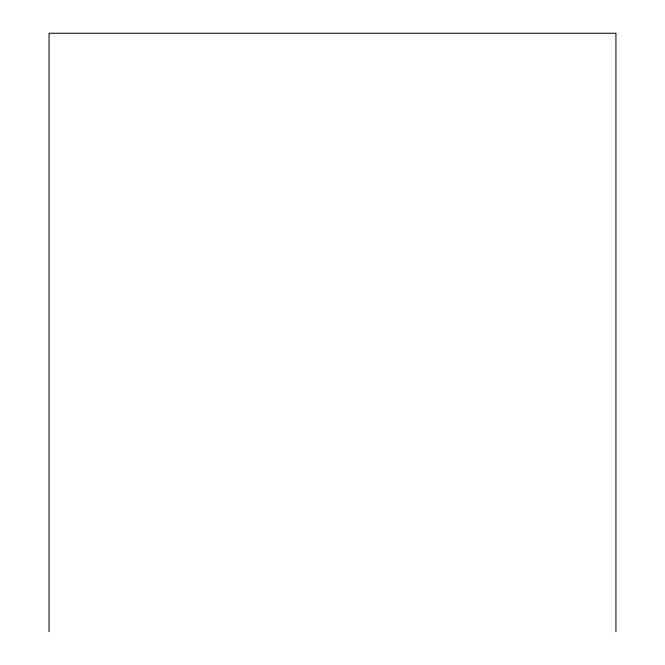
<?xml version="1.0" encoding="UTF-8"?>
<svg xmlns="http://www.w3.org/2000/svg" width="665" height="665" viewBox="0 0 665 665"><rect width="100%" height="100%" fill="white"/><g stroke="black" fill="none" stroke-linecap="round" stroke-linejoin="round"><path stroke-width="1" d="M615.94 631.75L615.94 33.25L49.06 33.25L49.06 631.75"/></g></svg>
